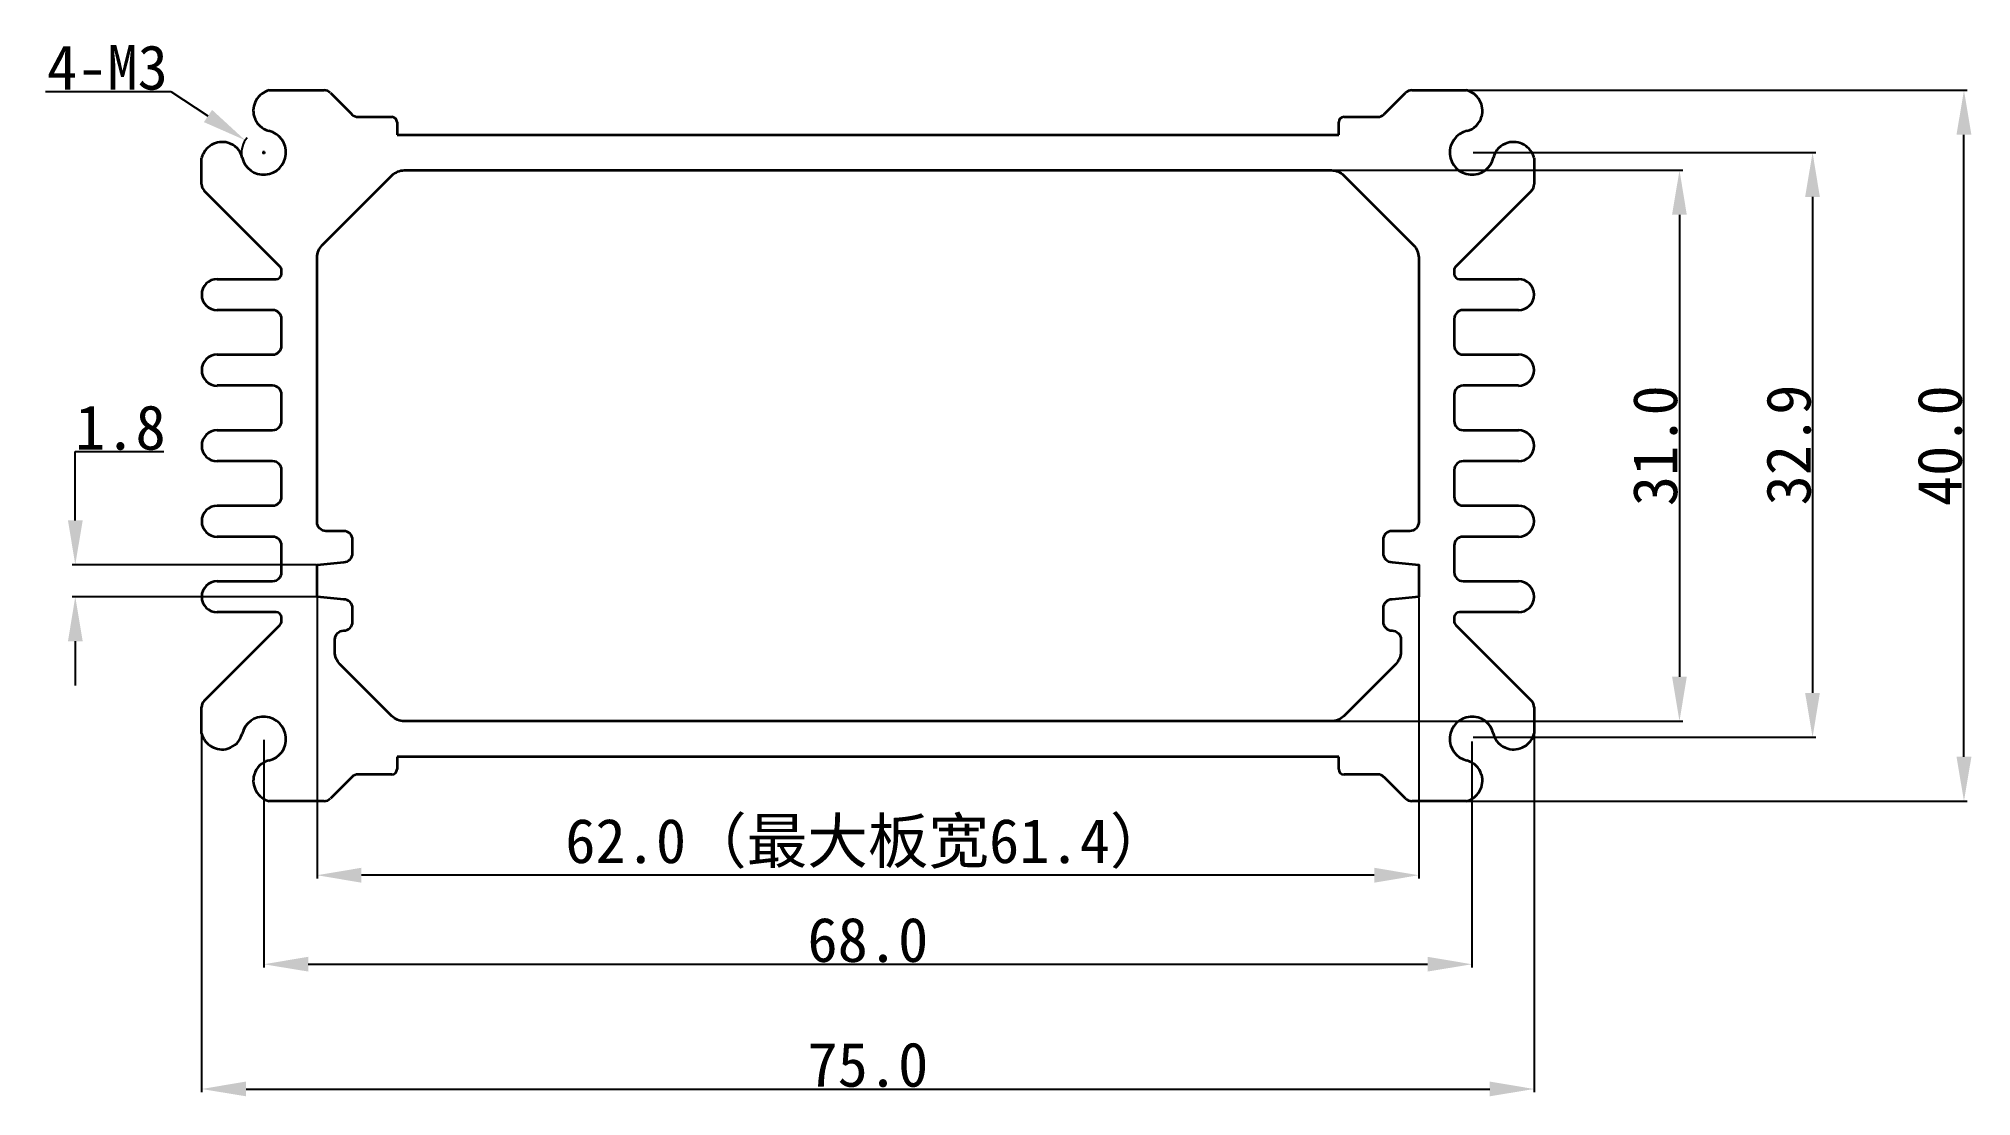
# Model space of a CAD drawing. Header units: inches. Extents: x -9 to 100, y -17 to 43.
import ezdxf

# ---------------------------------------------------------------- set-up
doc = ezdxf.new("R2010")
doc.units = ezdxf.units.IN
doc.header["$MEASUREMENT"] = 0
doc.layers.add('Hatch (ISO)', color=30, linetype='Continuous', lineweight=18)
doc.layers.add('Visible (ISO)', color=7, linetype='Continuous', lineweight=35)
doc.styles.get("Standard").update_dxf_attribs({"font": 'simhei.ttf'})
doc.dimstyles.get("Standard").update_dxf_attribs({"dimtxt": 2.5, "dimasz": 2.5, "dimexe": 0.18, "dimexo": 0.0625, "dimgap": 0.09, "dimtad": 1, "dimtoh": 1, "dimdec": 1, "dimzin": 0, "dimdsep": 46, "dimtxsty": 'Standard', "dimcen": 0.09, "dimadec": 0, "dimazin": 0, "dimtfac": 1, "dimtdec": 1, "dimtofl": 0, "dimtmove": 0, "dimatfit": 3, "dimfxl": 1, "dimtolj": 1, "dimtzin": 0, "dimarcsym": 0})

# ---------------------------------------------------------------- blocks, each defined once
blk = doc.blocks.new('*D1')
at = {"color": 0, "lineweight": -2}
for p, q in [((0, 3.75), (0, -16.38)), ((75, 3.75), (75, -16.38)), ((2.5, -16.2), (72.5, -16.2))]:
    blk.add_line(p, q, dxfattribs=at)
at = {"color": 0}
for points in [[(2.5, -15.78), (2.5, -16.61), (0, -16.2)], [(72.5, -15.78), (72.5, -16.61), (75, -16.2)]]:
    blk.add_solid(points, dxfattribs=at)
at = {"layer": 'Defpoints', "color": 0}
for p in [(0, 3.81), (75, 3.81), (75, -16.2)]:
    blk.add_point(p, dxfattribs=at)
at = {"color": 0, "insert": (37.5, -14.84), "char_height": 2.5, "attachment_point": 5}
blk.add_mtext('\\A1;75.0', dxfattribs=at)
blk = doc.blocks.new('*D3')
at = {"color": 0, "lineweight": -2}
for p, q in [((71.25, 40), (99.37, 40)), ((99.19, 2.5), (99.19, 37.5)), ((71.25, 0), (99.37, 0))]:
    blk.add_line(p, q, dxfattribs=at)
at = {"color": 0}
for points in [[(98.77, 37.5), (99.61, 37.5), (99.19, 40)], [(98.77, 2.5), (99.61, 2.5), (99.19, 0)]]:
    blk.add_solid(points, dxfattribs=at)
at = {"layer": 'Defpoints', "color": 0}
for p in [(71.19, 40), (99.19, 40), (71.19, 0)]:
    blk.add_point(p, dxfattribs=at)
at = {"color": 0, "insert": (97.84, 20), "char_height": 2.5, "attachment_point": 5, "rotation": 90}
blk.add_mtext('\\A1;40.0', dxfattribs=at)
blk = doc.blocks.new('*D8')
at = {"color": 0, "lineweight": -2}
for p, q in [((52.11, 35.5), (83.36, 35.5)), ((83.18, 33), (83.18, 7)), ((52.11, 4.5), (83.36, 4.5))]:
    blk.add_line(p, q, dxfattribs=at)
at = {"color": 0}
for points in [[(82.76, 33), (83.59, 33), (83.18, 35.5)], [(82.76, 7), (83.59, 7), (83.18, 4.5)]]:
    blk.add_solid(points, dxfattribs=at)
at = {"layer": 'Defpoints', "color": 0}
for p in [(52.04, 35.5), (52.04, 4.5), (83.18, 4.5)]:
    blk.add_point(p, dxfattribs=at)
at = {"color": 0, "insert": (81.82, 20), "char_height": 2.5, "attachment_point": 5, "rotation": 90}
blk.add_mtext('\\A1;31.0', dxfattribs=at)
blk = doc.blocks.new('*D6')
at = {"color": 0, "lineweight": -2}
for p, q in [((-7.11, 15.8), (-7.11, 19.67)), ((-7.11, 19.67), (-2.13, 19.67)), ((6.44, 13.3), (-7.29, 13.3)), ((6.44, 11.5), (-7.29, 11.5)), ((-7.11, 9), (-7.11, 6.5))]:
    blk.add_line(p, q, dxfattribs=at)
at = {"color": 0}
for points in [[(-7.52, 15.8), (-6.69, 15.8), (-7.11, 13.3)], [(-7.52, 9), (-6.69, 9), (-7.11, 11.5)]]:
    blk.add_solid(points, dxfattribs=at)
at = {"layer": 'Defpoints', "color": 0}
for p in [(-7.11, 13.3), (6.5, 13.3), (6.5, 11.5)]:
    blk.add_point(p, dxfattribs=at)
at = {"color": 0, "insert": (-4.57, 21.01), "char_height": 2.5, "attachment_point": 5}
blk.add_mtext('\\A1;1.8', dxfattribs=at)
blk = doc.blocks.new('*D9')
at = {"color": 0, "lineweight": -2}
for p, q in [((71.56, 36.5), (90.85, 36.5)), ((90.67, 34), (90.67, 6.09)), ((71.56, 3.59), (90.85, 3.59))]:
    blk.add_line(p, q, dxfattribs=at)
at = {"color": 0}
for points in [[(90.25, 34), (91.08, 34), (90.67, 36.5)], [(90.25, 6.09), (91.08, 6.09), (90.67, 3.59)]]:
    blk.add_solid(points, dxfattribs=at)
at = {"layer": 'Defpoints', "color": 0}
for p in [(71.5, 36.5), (71.5, 3.59), (90.67, 3.59)]:
    blk.add_point(p, dxfattribs=at)
at = {"color": 0, "insert": (89.33, 20.04), "char_height": 2.5, "attachment_point": 5, "rotation": 90}
blk.add_mtext('\\A1;32.9', dxfattribs=at)
blk = doc.blocks.new('*D10')
at = {"color": 0, "lineweight": -2}
for p, q in [((3.5, 3.44), (3.5, -9.36)), ((71.5, 3.35), (71.5, -9.36)), ((6, -9.18), (69, -9.18))]:
    blk.add_line(p, q, dxfattribs=at)
at = {"color": 0}
for points in [[(6, -8.76), (6, -9.59), (3.5, -9.18)], [(69, -8.76), (69, -9.59), (71.5, -9.18)]]:
    blk.add_solid(points, dxfattribs=at)
at = {"layer": 'Defpoints', "color": 0}
for p in [(3.5, 3.5), (71.5, 3.41), (71.5, -9.18)]:
    blk.add_point(p, dxfattribs=at)
at = {"color": 0, "insert": (37.5, -7.82), "char_height": 2.5, "attachment_point": 5}
blk.add_mtext('\\A1;68.0', dxfattribs=at)
blk = doc.blocks.new('*D11')
at = {"color": 0, "lineweight": -2}
for p, q in [((-8.78, 39.93), (-1.73, 39.93)), ((-1.73, 39.93), (0.36, 38.56)), ((3.41, 36.5), (3.59, 36.5)), ((3.5, 36.41), (3.5, 36.59))]:
    blk.add_line(p, q, dxfattribs=at)
blk.add_arc((3.5, 36.5), 1.25, 138.5177, 190.4089, dxfattribs=at)
at = {"color": 0}
blk.add_solid([(0.59, 38.9), (0.13, 38.21), (2.45, 37.19)], dxfattribs=at)
at = {"layer": 'Defpoints', "color": 0}
for p in [(2.45, 37.19), (3.5, 36.5)]:
    blk.add_point(p, dxfattribs=at)
at = {"color": 0, "insert": (-5.3, 41.27), "char_height": 2.5, "attachment_point": 5}
blk.add_mtext('\\A1;4-M3', dxfattribs=at)
blk = doc.blocks.new('*D12')
at = {"layer": 'Defpoints', "color": 0}
for p in [(6.5, 11.5), (68.5, 11.5), (6.5, -4.17)]:
    blk.add_point(p, dxfattribs=at)
at = {"layer": 'Hatch (ISO)', "color": 0, "lineweight": -2}
for p, q in [((6.5, 11.44), (6.5, -4.35)), ((68.5, 11.44), (68.5, -4.35)), ((66, -4.17), (9, -4.17))]:
    blk.add_line(p, q, dxfattribs=at)
at = {"layer": 'Hatch (ISO)', "color": 0}
for points in [[(9, -3.75), (9, -4.59), (6.5, -4.17)], [(66, -3.75), (66, -4.59), (68.5, -4.17)]]:
    blk.add_solid(points, dxfattribs=at)
at = {"layer": 'Hatch (ISO)', "color": 0, "insert": (37.5, -2.4), "char_height": 2.5, "attachment_point": 5}
blk.add_mtext('\\A1;62.0（最大板宽61.4）', dxfattribs=at)

msp = doc.modelspace()

# ---------------------------------------------------------------- linework, layer by layer
at = {"layer": 'Visible (ISO)'}
for p, q in [((3.81, 40), (6.89, 40)), ((7.25, 39.85), (8.45, 38.65)), ((66.55, 38.65), (67.75, 39.85)), ((68.11, 40), (71.19, 40)), ((8.81, 38.5), (10.7, 38.5)), ((11, 38.2), (11, 37.5)), ((64, 37.5), (64, 38.2)), ((64.3, 38.5), (66.19, 38.5)), ((11, 37.5), (64, 37.5)), ((0, 34.71), (0, 36.19)), ((75, 36.19), (75, 34.71)), ((4.41, 30.09), (0.15, 34.35)), ((74.85, 34.35), (70.59, 30.09)), ((0.88, 29.37), (4.2, 29.37)), ((4.5, 29.67), (4.5, 29.88)), ((70.5, 29.88), (70.5, 29.67)), ((70.8, 29.37), (74.12, 29.37)), ((4, 27.63), (0.88, 27.63)), ((74.12, 27.63), (71, 27.63)), ((4.5, 25.63), (4.5, 27.13)), ((70.5, 27.13), (70.5, 25.63)), ((0.88, 25.13), (4, 25.13)), ((71, 25.13), (74.12, 25.13)), ((4, 23.38), (0.88, 23.38)), ((4.5, 21.38), (4.5, 22.88)), ((70.5, 22.88), (70.5, 21.38)), ((74.12, 23.38), (71, 23.38)), ((0.88, 20.88), (4, 20.88)), ((71, 20.88), (74.12, 20.88)), ((4, 19.13), (0.88, 19.13)), ((4.5, 17.13), (4.5, 18.63)), ((70.5, 18.63), (70.5, 17.13)), ((74.12, 19.13), (71, 19.13)), ((0.88, 16.63), (4, 16.63)), ((71, 16.63), (74.12, 16.63)), ((4, 14.88), (0.88, 14.88)), ((4.5, 12.88), (4.5, 14.38)), ((70.5, 14.38), (70.5, 12.88)), ((74.12, 14.88), (71, 14.88)), ((0.88, 12.38), (4, 12.38)), ((71, 12.38), (74.12, 12.38)), ((0.15, 5.65), (4.41, 9.91)), ((4.2, 10.63), (0.88, 10.63)), ((4.5, 10.12), (4.5, 10.33)), ((70.5, 10.33), (70.5, 10.12)), ((70.59, 9.91), (74.85, 5.65)), ((74.12, 10.63), (70.8, 10.63)), ((0, 3.81), (0, 5.29)), ((75, 5.29), (75, 3.81)), ((64, 2.5), (11, 2.5)), ((11, 2.5), (11, 1.8)), ((64, 1.8), (64, 2.5)), ((8.45, 1.35), (7.25, 0.15)), ((10.7, 1.5), (8.81, 1.5)), ((66.19, 1.5), (64.3, 1.5)), ((67.75, 0.15), (66.55, 1.35)), ((6.89, 0), (3.81, 0)), ((71.19, 0), (68.11, 0))]:
    msp.add_line(p, q, dxfattribs=at)
msp.add_lwpolyline([(67.5, 8.41, -0.198912), (67.21, 7.71), (64.29, 4.79, -0.198912), (63.59, 4.5), (11.41, 4.5, -0.198912), (10.71, 4.79), (7.79, 7.71, -0.198912), (7.5, 8.41), (7.5, 9.1, -0.414214), (8, 9.6, 0.414214), (8.5, 10.1), (8.5, 10.85, 0.414214), (8, 11.35), (6.5, 11.5), (6.5, 13.3), (8, 13.45, 0.414214), (8.5, 13.95), (8.5, 14.7, 0.414214), (8, 15.2), (7, 15.2, -0.414214), (6.5, 15.7), (6.5, 30.59, -0.198912), (6.79, 31.29), (10.71, 35.21, -0.198912), (11.41, 35.5), (63.59, 35.5, -0.198912), (64.29, 35.21), (68.21, 31.29, -0.198912), (68.5, 30.59), (68.5, 15.7, -0.414214), (68, 15.2), (67, 15.2, 0.414214), (66.5, 14.7), (66.5, 13.95, 0.414214), (67, 13.45), (68.5, 13.3), (68.5, 11.5), (67, 11.35, 0.414214), (66.5, 10.85), (66.5, 10.1, 0.414214), (67, 9.6, -0.414214), (67.5, 9.1)], format="xyb", close=True, dxfattribs=at)
for centre, radius, start, end in [((4.11, 38.84), 1.2, 104.531, 195.469), ((6.89, 39.5), 0.5, 45, 90), ((68.11, 39.5), 0.5, 90, 135), ((70.89, 38.84), 1.2, 344.531, 75.469), ((4.05, 38.81), 1.12, 195, 256.7263), ((8.81, 39), 0.5, 225, 270), ((10.7, 38.2), 0.3, 0, 90), ((64.3, 38.2), 0.3, 90, 180), ((66.19, 39), 0.5, 270, 315), ((70.95, 38.81), 1.13, 283.2737, 345), ((1.16, 35.89), 1.2, 74.531, 165.469), ((1.19, 35.95), 1.13, 13.2737, 75), ((3.5, 36.5), 1.25, 193.2737, 76.7263), ((71.5, 36.5), 1.25, 103.2737, 346.7263), ((73.81, 35.95), 1.13, 105, 166.7263), ((73.84, 35.89), 1.2, 14.531, 105.469), ((0.5, 34.71), 0.5, 180, 225), ((74.5, 34.71), 0.5, 315, 0), ((0.88, 28.5), 0.875, 90, 270), ((4.2, 29.67), 0.3, 270, 0), ((4.2, 29.88), 0.3, 0, 45), ((70.8, 29.88), 0.3, 135, 180), ((70.8, 29.67), 0.3, 180, 270), ((74.12, 28.5), 0.875, 270, 90), ((4, 27.13), 0.5, 0, 90), ((71, 27.13), 0.5, 90, 180), ((0.88, 24.25), 0.875, 90, 270), ((4, 25.63), 0.5, 270, 0), ((71, 25.63), 0.5, 180, 270), ((74.12, 24.25), 0.875, 270, 90), ((4, 22.88), 0.5, 0, 90), ((71, 22.88), 0.5, 90, 180), ((0.88, 20), 0.875, 90, 270), ((4, 21.38), 0.5, 270, 360), ((71, 21.38), 0.5, 180, 270), ((74.12, 20), 0.875, 270, 90), ((4, 18.63), 0.5, 0, 90), ((71, 18.63), 0.5, 90, 180), ((0.88, 15.75), 0.875, 90, 270), ((4, 17.13), 0.5, 270, 0), ((71, 17.13), 0.5, 180, 270), ((74.12, 15.75), 0.875, 270, 90), ((4, 14.38), 0.5, 0, 90), ((71, 14.38), 0.5, 90, 180), ((0.88, 11.5), 0.875, 90, 270), ((4, 12.88), 0.5, 270, 360), ((71, 12.88), 0.5, 180, 270), ((74.12, 11.5), 0.875, 270, 90), ((4.2, 10.33), 0.3, 360, 90), ((4.2, 10.12), 0.3, 315, 360), ((70.8, 10.33), 0.3, 90, 180), ((70.8, 10.12), 0.3, 180, 225), ((0.5, 5.29), 0.5, 135, 180), ((74.5, 5.29), 0.5, 0, 45), ((3.5, 3.5), 1.25, 283.2737, 166.7263), ((71.5, 3.5), 1.25, 13.2737, 256.7263), ((1.16, 4.11), 1.2, 194.531, 285.469), ((1.19, 4.05), 1.12, 285, 346.7263), ((73.81, 4.05), 1.13, 193.2737, 255), ((73.84, 4.11), 1.2, 254.531, 345.469), ((4.05, 1.19), 1.13, 103.2737, 165), ((70.95, 1.19), 1.12, 15, 76.7263), ((4.11, 1.16), 1.2, 164.531, 255.469), ((8.81, 1), 0.5, 90, 135), ((10.7, 1.8), 0.3, 270, 360), ((64.3, 1.8), 0.3, 180, 270), ((66.19, 1), 0.5, 45, 90), ((70.89, 1.16), 1.2, 284.531, 15.469), ((6.89, 0.5), 0.5, 270, 315), ((68.11, 0.5), 0.5, 225, 270)]:
    msp.add_arc(centre, radius, start, end, dxfattribs=at)

# ---------------------------------------------------------------- dimensions: what is measured, and where the dimension line sits
dim = msp.add_radius_dim(center=(3.5, 36.5), mpoint=(2.45, 37.19), text='4-M3', dimstyle='Standard')
dim.commit()
dim.dimension.update_dxf_attribs({"geometry": '*D11', "text_midpoint": (-5.3, 41.27)})
for base, p1, p2, angle, picture, middle in [((99.19, 40), (71.19, 0), (71.19, 40), 270, '*D3', (99.19, 20)), ((83.18, 4.5), (52.04, 35.5), (52.04, 4.5), 90, '*D8', (83.18, 20)), ((-7.11, 13.3), (6.5, 11.5), (6.5, 13.3), 90, '*D6', (-4.57, 19.67)), ((75, -16.2), (0, 3.81), (75, 3.81), 180, '*D1', (37.5, -16.2))]:
    dim = msp.add_linear_dim(base=base, p1=p1, p2=p2, angle=angle, dimstyle='Standard')
    dim.commit()
    dim.dimension.update_dxf_attribs({"geometry": picture, "text_midpoint": middle, "dimtype": 160})
dim = msp.add_linear_dim(base=(90.67, 3.59), p1=(71.5, 36.5), p2=(71.5, 3.59), angle=90, dimstyle='Standard')
dim.commit()
dim.dimension.update_dxf_attribs({"geometry": '*D9', "text_midpoint": (89.33, 20.04)})
dim = msp.add_linear_dim(base=(71.5, -9.18), p1=(3.5, 3.5), p2=(71.5, 3.41), dimstyle='Standard')
dim.commit()
dim.dimension.update_dxf_attribs({"geometry": '*D10', "text_midpoint": (37.5, -7.82)})
at = {"layer": 'Hatch (ISO)'}
dim = msp.add_linear_dim(base=(6.5, -4.17), p1=(68.5, 11.5), p2=(6.5, 11.5), text='<>（最大板宽61.4）', dimstyle='Standard', dxfattribs=at)
dim.commit()
dim.dimension.update_dxf_attribs({"geometry": '*D12', "text_midpoint": (37.5, -2.4)})

doc.saveas('drawing.dxf')
